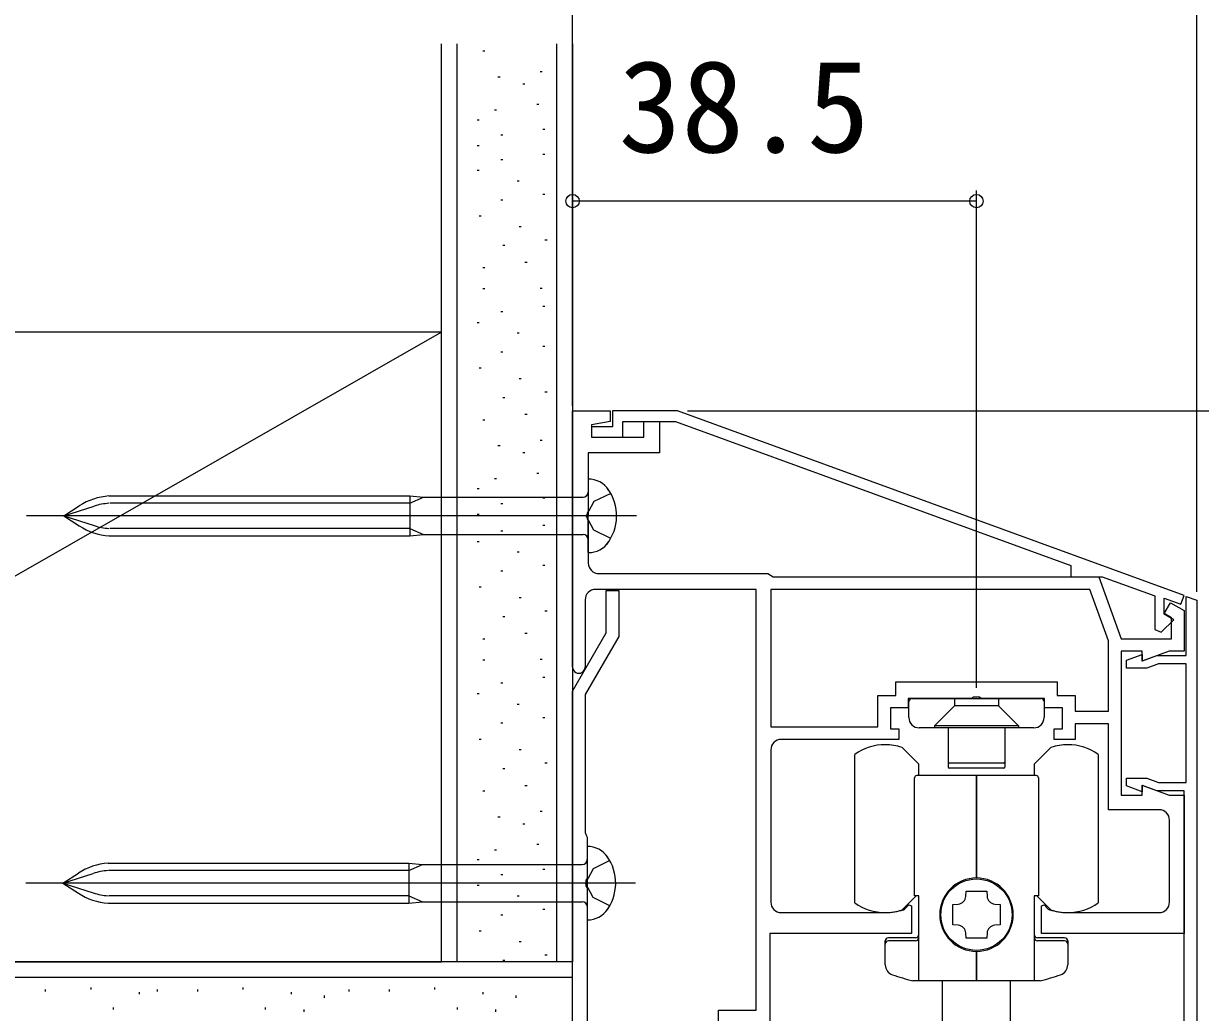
# Model space of a CAD drawing. Units: millimetres, scale not verified. Extents: x -525 to 525, y -783 to 779.
# Drawn here: x -391.8 to -279.7, y 415.7 to 510 of the extents above; entities that cross this region are included whole.
import ezdxf
from ezdxf.enums import TextEntityAlignment as Align

# ---------------------------------------------------------------- set-up
doc = ezdxf.new("R2010")
doc.units = ezdxf.units.MM
doc.header["$LTSCALE"] = 4
for name, color, linetype in [('0-2_YKK_11', 7, 'Continuous'), ('0-4_YKK_13', 4, 'Continuous'), ('0-6_YKK_D', 6, 'Continuous'), ('0-8_YSS_K', 3, 'Continuous')]:
    doc.layers.add(name, color=color, linetype=linetype)
doc.styles.add('ＭＳ ゴシック', font='')
doc.styles.get('ＭＳ ゴシック').set_extended_font_data('MS Gothic')

msp = doc.modelspace()

# ---------------------------------------------------------------- linework, layer by layer
at = {"layer": '0-2_YKK_11'}
for p, q in [((-338.304, 455.036), (-338.304, 448.636)), ((-320.604, 440.736), (-320.604, 426.236)), ((-282.604, 426.236), (-282.604, 434.036)), ((-319.604, 425.236), (-309.654, 425.236)), ((-292.354, 425.236), (-283.604, 425.236))]:
    msp.add_line(p, q, dxfattribs=at)
for points in [[(-339.504, 448.636), (-339.504, 473.036), (-335.904, 473.036), (-335.904, 472.036), (-337.704, 471.718), (-337.704, 470.536), (-332.704, 470.536), (-332.704, 472.036), (-331.204, 472.036), (-331.204, 469.036), (-338.004, 469.036), (-338.004, 463.494), (-338.124, 463.311), (-338.124, 462.761), (-338.004, 462.577), (-338.004, 458.536)], [(-337.004, 457.536), (-320.904, 457.536), (-320.644, 457.386), (-320.384, 457.236), (-289.351, 457.236), (-287.204, 451.336), (-282.404, 451.336), (-282.404, 453.316), (-283.114, 453.726), (-282.514, 454.765), (-281.204, 454.009), (-281.204, 450.136), (-282.633, 450.136), (-285.204, 449.2), (-285.204, 450.136), (-287.204, 450.136), (-287.204, 436.436), (-285.204, 436.436), (-285.204, 437.371), (-282.633, 436.436), (-281.204, 436.436), (-281.204, 423.236), (-294.804, 423.236), (-294.804, 425.869), (-294.557, 425.972), (-294.159, 425.574), (-294.039, 425.5)], [(-322.004, 415.936), (-322.004, 456.036), (-337.304, 456.036)], [(-283.604, 435.036), (-288.404, 435.036), (-288.404, 443.236), (-291.604, 443.236), (-291.604, 441.736), (-293.604, 441.736), (-293.604, 442.736), (-292.804, 442.736), (-292.804, 444.736), (-294.504, 444.736), (-294.504, 445.636), (-300.546, 445.636), (-300.729, 445.756), (-301.279, 445.756), (-301.462, 445.636), (-307.504, 445.636), (-307.504, 444.736), (-309.204, 444.736), (-309.204, 442.736), (-308.404, 442.736), (-308.404, 441.736), (-319.604, 441.736)], [(-307.969, 425.5), (-307.849, 425.574), (-307.451, 425.972), (-307.204, 425.869), (-307.204, 423.236), (-320.704, 423.236), (-320.704, 408.036), (-322.004, 408.036), (-322.004, 414.736), (-323.204, 414.736), (-324.804, 411.236), (-325.604, 411.236), (-325.604, 415.936), (-322.004, 415.936)]]:
    msp.add_lwpolyline(points, dxfattribs=at)
for points in [[(-281.219, 455.462), (-329.504, 473.036), (-335.704, 473.036), (-335.704, 471.536), (-337.704, 471.536), (-337.704, 470.536), (-334.704, 470.536), (-334.704, 472.036), (-329.68, 472.036), (-292.004, 458.323), (-292.004, 457.236), (-289.018, 457.236), (-284.004, 455.411), (-284.004, 452.202), (-283.387, 451.946), (-282.19, 453.143), (-283.104, 453.671), (-283.104, 455.19), (-281.527, 454.616)], [(-339.504, 408.036), (-339.504, 446.336), (-336.304, 451.878), (-336.304, 455.936), (-335.104, 455.936), (-335.104, 451.557), (-338.304, 446.014), (-338.304, 432.86), (-338.192, 432.624), (-338.104, 432.411), (-338.104, 428.494), (-338.224, 428.311), (-338.224, 427.761), (-338.104, 427.577), (-338.104, 409.236), (-323.204, 409.236), (-323.204, 414.736), (-322.004, 414.736), (-322.004, 408.036)], [(-290.192, 456.036), (-320.604, 456.036), (-320.604, 442.936), (-310.404, 442.936), (-310.404, 445.936), (-308.704, 445.936), (-308.704, 447.236), (-293.304, 447.236), (-293.304, 445.936), (-291.604, 445.936), (-291.604, 444.436), (-288.404, 444.436), (-288.404, 451.124)], [(-280.004, 455), (-280.004, 408.036), (-281.204, 408.036), (-281.204, 436.836), (-283.804, 436.836), (-285.204, 437.345), (-285.204, 436.75), (-286.704, 437.296), (-286.704, 438.036), (-284.762, 438.036), (-283.663, 437.636), (-281.004, 437.636), (-281.004, 448.936), (-283.663, 448.936), (-284.762, 448.536), (-286.704, 448.536), (-286.704, 449.275), (-285.204, 449.821), (-285.204, 449.226), (-283.804, 449.736), (-281.004, 449.736), (-281.004, 455.364)]]:
    msp.add_lwpolyline(points, close=True, dxfattribs=at)
for centre, radius, start, end in [((-337.004, 458.536), 1, 180.00001, 269.99999), ((-337.304, 455.036), 1, 90.00001, 179.99999), ((-338.904, 448.636), 0.6, 179.99999, 0.00001), ((-319.604, 440.736), 1, 90.00001, 179.99999), ((-283.604, 434.036), 1, 0.00001, 89.99999), ((-319.604, 426.236), 1, 180.00001, 269.99999), ((-309.654, 430.736), 5.5, 270, 287.83761), ((-292.354, 430.736), 5.5, 252.16239, 270), ((-283.604, 426.236), 1, 270.00001, 359.99999)]:
    msp.add_arc(centre, radius, start, end, dxfattribs=at)
at = {"layer": '0-4_YKK_13'}
for p, q in [((-338.015, 466.536), (-338.015, 463.036)), ((-337.985, 466.536), (-338.005, 466.536)), ((-383.692, 464.936), (-355.005, 464.936)), ((-355.005, 464.936), (-355.005, 461.136)), ((-355.005, 464.936), (-353.706, 464.805)), ((-355.005, 464.241), (-353.706, 464.805)), ((-353.706, 464.805), (-338.505, 464.805)), ((-388.005, 463.036), (-386.522, 463.992)), ((-388.005, 463.036), (-385.097, 463.966)), ((-355.005, 464.241), (-383.614, 464.241)), ((-333.402, 463.036), (-391.539, 463.036)), ((-388.005, 463.036), (-386.522, 462.079)), ((-388.005, 463.036), (-385.097, 462.106)), ((-337.465, 461.669), (-338.192, 463.036)), ((-338.004, 459.536), (-338.004, 463.036)), ((-383.692, 461.136), (-355.005, 461.136)), ((-355.005, 461.831), (-383.614, 461.831)), ((-355.005, 461.831), (-353.706, 461.266)), ((-355.005, 461.136), (-353.706, 461.266)), ((-353.706, 461.266), (-338.494, 461.266)), ((-335.866, 460.889), (-337.465, 461.669)), ((-337.985, 459.536), (-338.005, 459.536)), ((-307.154, 445.636), (-294.854, 445.636)), ((-303.104, 445.636), (-303.104, 444.936)), ((-298.904, 445.636), (-298.904, 444.936)), ((-307.454, 443.836), (-307.454, 445.336)), ((-305.004, 443.036), (-303.104, 444.936)), ((-294.554, 445.336), (-294.554, 443.836)), ((-295.554, 442.836), (-306.454, 442.836)), ((-305.004, 443.036), (-305.004, 442.836)), ((-297.004, 443.036), (-305.004, 443.036)), ((-303.704, 442.836), (-303.704, 439.586)), ((-298.304, 442.836), (-298.304, 439.586)), ((-297.004, 443.036), (-297.004, 442.836)), ((-312.602, 426.161), (-312.602, 440.307)), ((-289.402, 440.307), (-289.402, 426.161)), ((-303.704, 439.586), (-303.704, 439.086)), ((-298.404, 439.486), (-303.604, 439.486)), ((-298.404, 438.986), (-303.604, 438.986)), ((-298.304, 439.586), (-298.304, 439.086)), ((-306.902, 426.834), (-306.902, 438.084)), ((-295.102, 438.084), (-295.102, 426.834)), ((-338.104, 431.536), (-338.104, 428.036)), ((-338.074, 431.536), (-338.094, 431.536)), ((-383.781, 429.936), (-355.094, 429.936)), ((-355.094, 429.936), (-355.094, 426.136)), ((-355.094, 429.936), (-353.795, 429.805)), ((-355.094, 429.241), (-353.795, 429.805)), ((-353.795, 429.805), (-338.594, 429.805)), ((-388.094, 428.036), (-386.611, 428.992)), ((-388.094, 428.036), (-385.185, 428.966)), ((-355.094, 429.241), (-383.703, 429.241)), ((-333.491, 428.036), (-391.627, 428.036)), ((-388.094, 428.036), (-386.611, 427.079)), ((-388.094, 428.036), (-385.185, 427.106)), ((-337.554, 426.669), (-338.281, 428.036)), ((-338.093, 424.536), (-338.093, 428.036)), ((-355.094, 426.831), (-383.703, 426.831)), ((-355.094, 426.831), (-353.795, 426.266)), ((-335.955, 425.889), (-337.554, 426.669)), ((-308.102, 425.497), (-306.765, 426.834)), ((-306.502, 426.834), (-306.902, 426.834)), ((-306.502, 418.734), (-306.502, 426.834)), ((-302.01, 426.78), (-301.972, 427.284)), ((-301.972, 427.284), (-300.032, 427.284)), ((-300.032, 427.284), (-299.994, 426.78)), ((-295.502, 426.834), (-295.502, 418.734)), ((-295.102, 426.834), (-295.502, 426.834)), ((-295.239, 426.834), (-293.902, 425.497)), ((-383.781, 426.136), (-355.094, 426.136)), ((-355.094, 426.136), (-353.795, 426.266)), ((-353.795, 426.266), (-338.583, 426.266)), ((-303.252, 426.004), (-302.747, 426.042)), ((-303.252, 424.064), (-303.252, 426.004)), ((-299.256, 426.042), (-298.752, 426.004)), ((-298.752, 426.004), (-298.752, 424.064)), ((-338.074, 424.536), (-338.094, 424.536)), ((-302.747, 424.026), (-303.252, 424.064)), ((-298.752, 424.064), (-299.256, 424.026)), ((-301.972, 422.784), (-302.01, 423.289)), ((-299.994, 423.289), (-300.032, 422.784)), ((-309.702, 420.253), (-309.702, 422.534)), ((-306.802, 422.834), (-309.402, 422.834)), ((-306.802, 422.534), (-309.402, 422.534)), ((-300.032, 422.784), (-301.972, 422.784)), ((-292.602, 422.834), (-295.202, 422.834)), ((-292.602, 422.534), (-295.202, 422.534)), ((-292.302, 422.534), (-292.302, 420.253)), ((-301.002, 418.734), (-301.002, 421.534)), ((-301.002, 421.534), (-301.002, 418.734)), ((-301.002, 418.734), (-307.079, 418.734)), ((-304.252, 412.9), (-304.252, 418.734)), ((-294.924, 418.734), (-301.002, 418.734)), ((-297.752, 412.9), (-297.752, 418.734))]:
    msp.add_line(p, q, dxfattribs=at)
for points in [[(-335.866, 465.182), (-337.465, 464.402), (-338.192, 463.036)], [(-297.004, 443.036), (-298.904, 444.936), (-303.104, 444.936)], [(-306.502, 438.284), (-306.502, 439.371), (-308.102, 440.971)], [(-293.902, 440.971), (-295.502, 439.371), (-295.502, 438.284)], [(-301.002, 428.534), (-301.002, 438.284), (-306.702, 438.284)], [(-295.302, 438.284), (-301.002, 438.284), (-301.002, 428.534)], [(-335.955, 430.182), (-337.554, 429.402), (-338.281, 428.036)]]:
    msp.add_lwpolyline(points, dxfattribs=at)
msp.add_circle((-301.002, 425.034), 3.4, dxfattribs=at)
for centre, radius, start, end in [((-337.985, 464.236), 2.3, 33.40329, 90.74736), ((-339.705, 463.036), 4.4, 321.93215, 36.03907), ((-383.27, 458.951), 6, 94.03879, 122.82633), ((-338.515, 465.305), 0.5, 270, 0), ((-383.27, 458.251), 6, 94.03879, 107.72997), ((-383.27, 467.121), 6, 237.17367, 265.96121), ((-383.27, 467.821), 6, 252.27003, 265.96121), ((-338.504, 460.766), 0.5, 0, 90), ((-337.985, 461.836), 2.3, 269.53808, 326.59671), ((-307.154, 445.336), 0.3, 90, 180), ((-294.854, 445.336), 0.3, 0, 90), ((-306.454, 443.836), 1, 180, 270), ((-295.554, 443.836), 1, 270, 0), ((-309.702, 436.234), 5, 90, 125.45054), ((-309.702, 436.234), 5, 71.33708, 90), ((-292.302, 436.234), 5, 90, 108.66292), ((-292.302, 436.234), 5, 54.54946, 90), ((-303.604, 439.586), 0.1, 180, 270), ((-303.604, 439.086), 0.1, 180, 270), ((-298.404, 439.586), 0.1, 270, 360), ((-298.404, 439.086), 0.1, 270, 0), ((-306.702, 438.084), 0.2, 90, 180), ((-295.302, 438.084), 0.2, 0, 90), ((-338.074, 429.236), 2.3, 33.40329, 90.74736), ((-383.358, 423.951), 6, 94.03879, 122.82633), ((-338.604, 430.305), 0.5, 270, 0), ((-339.794, 428.036), 4.4, 321.93215, 36.03907), ((-383.358, 423.251), 6, 94.03879, 107.72997), ((-301.002, 425.034), 3.5, 90, 270), ((-301.002, 425.034), 3.5, 270, 90), ((-383.358, 432.121), 6, 237.17367, 265.96121), ((-383.358, 432.821), 6, 252.27003, 265.96121), ((-302.808, 426.84), 0.8, 274.33284, 355.66716), ((-299.196, 426.84), 0.8, 184.33284, 265.66716), ((-338.593, 425.766), 0.5, 0, 90), ((-338.074, 426.836), 2.3, 269.53808, 326.59671), ((-309.702, 430.234), 5, 234.54946, 270), ((-309.702, 430.234), 5, 270, 288.66292), ((-292.302, 430.234), 5, 251.33708, 270), ((-292.302, 430.234), 5, 270, 305.45054), ((-306.802, 423.134), 0.3, 270, 0), ((-302.808, 423.228), 0.8, 4.33284, 85.66716), ((-299.196, 423.228), 0.8, 94.33284, 175.66716), ((-295.202, 423.134), 0.3, 180, 270), ((-309.402, 422.534), 0.3, 90, 180), ((-309.402, 422.234), 0.3, 90, 180), ((-306.802, 422.834), 0.3, 270, 0), ((-295.202, 422.834), 0.3, 180, 270), ((-292.602, 422.534), 0.3, 0, 90), ((-292.602, 422.234), 0.3, 0, 90), ((-308.702, 420.253), 1, 180, 251.28667), ((-293.302, 420.253), 1, 288.71333, 0), ((-301.002, 442.984), 25, 251.28667, 255.93013), ((-301.002, 442.984), 25, 284.06987, 288.71333)]:
    msp.add_arc(centre, radius, start, end, dxfattribs=at)
at = {"layer": '0-6_YKK_D'}
for p, q in [((-339.504, 473.536), (-339.504, 514.036)), ((-280.004, 455.79), (-280.004, 514.036)), ((-339.504, 473.536), (-339.504, 494.036)), ((-301.004, 446.636), (-301.004, 494.036)), ((-301.004, 493.036), (-339.504, 493.036)), ((-328.557, 473.036), (-179.004, 473.036)), ((-328.557, 473.036), (-239.004, 473.036))]:
    msp.add_line(p, q, dxfattribs=at)
for centre in [(-339.504, 493.036), (-301.004, 493.036)]:
    msp.add_circle(centre, 0.637, dxfattribs=at)
at = {"layer": '0-8_YSS_K'}
for p, q in [((-350.504, 420.536), (-350.504, 508.036)), ((-347.869, 507.311), (-348.069, 507.311)), ((-341.004, 420.536), (-341.004, 508.036)), ((-346.411, 504.844), (-346.611, 504.844)), ((-342.387, 505.367), (-342.587, 505.367)), ((-344.056, 504.171), (-344.256, 504.171)), ((-346.748, 501.704), (-346.948, 501.704)), ((-342.723, 502.227), (-342.923, 502.227)), ((-348.398, 500.76), (-348.598, 500.76)), ((-346.155, 499.333), (-346.355, 499.333)), ((-342.131, 499.855), (-342.331, 499.855)), ((-348.398, 498.313), (-348.598, 498.313)), ((-346.155, 496.962), (-346.355, 496.962)), ((-342.131, 497.485), (-342.331, 497.485)), ((-348.398, 495.943), (-348.598, 495.943)), ((-344.585, 494.934), (-344.785, 494.934)), ((-342.131, 493.662), (-342.331, 493.662)), ((-346.155, 493.139), (-346.355, 493.139)), ((-348.205, 491.599), (-348.405, 491.599)), ((-344.393, 490.59), (-344.593, 490.59)), ((-341.938, 489.319), (-342.138, 489.319)), ((-345.963, 488.796), (-346.163, 488.796)), ((-343.845, 487.188), (-344.045, 487.188)), ((-347.869, 486.665), (-348.069, 486.665)), ((-347.869, 484.666), (-348.069, 484.666)), ((-342.387, 484.721), (-342.587, 484.721)), ((-346.155, 482.468), (-346.355, 482.468)), ((-342.131, 482.991), (-342.331, 482.991)), ((-348.398, 481.449), (-348.598, 481.449)), ((-352.004, 480.536), (-457.004, 420.536)), ((-344.585, 480.44), (-344.785, 480.44)), ((-342.131, 479.168), (-342.331, 479.168)), ((-346.155, 478.646), (-346.355, 478.646)), ((-348.205, 477.106), (-348.405, 477.106)), ((-344.393, 476.097), (-344.593, 476.097)), ((-341.938, 474.825), (-342.138, 474.825)), ((-345.963, 474.302), (-346.163, 474.302)), ((-343.845, 472.694), (-344.045, 472.694)), ((-347.869, 472.172), (-348.069, 472.172)), ((-342.387, 470.227), (-342.587, 470.227)), ((-346.411, 469.704), (-346.611, 469.704)), ((-344.056, 469.032), (-344.256, 469.032)), ((-342.723, 467.087), (-342.923, 467.087)), ((-348.398, 465.62), (-348.598, 465.62)), ((-346.748, 466.564), (-346.948, 466.564)), ((-342.131, 464.716), (-342.331, 464.716)), ((-346.155, 464.193), (-346.355, 464.193)), ((-348.398, 463.174), (-348.598, 463.174)), ((-346.155, 461.593), (-346.355, 461.593)), ((-342.131, 462.116), (-342.331, 462.116)), ((-348.398, 460.574), (-348.598, 460.574)), ((-344.585, 459.565), (-344.785, 459.565)), ((-346.155, 457.771), (-346.355, 457.771)), ((-342.131, 458.293), (-342.331, 458.293)), ((-348.205, 456.231), (-348.405, 456.231)), ((-344.393, 455.221), (-344.593, 455.221)), ((-345.963, 453.427), (-346.163, 453.427)), ((-341.938, 453.95), (-342.138, 453.95)), ((-347.869, 451.297), (-348.069, 451.297)), ((-343.845, 451.819), (-344.045, 451.819)), ((-347.869, 449.297), (-348.069, 449.297)), ((-342.387, 449.352), (-342.587, 449.352)), ((-342.131, 447.622), (-342.331, 447.622)), ((-346.155, 447.1), (-346.355, 447.1)), ((-348.398, 446.08), (-348.598, 446.08)), ((-344.585, 445.071), (-344.785, 445.071)), ((-346.155, 443.277), (-346.355, 443.277)), ((-342.131, 443.799), (-342.331, 443.799)), ((-348.205, 441.737), (-348.405, 441.737)), ((-344.393, 440.728), (-344.593, 440.728)), ((-345.963, 438.934), (-346.163, 438.934)), ((-341.938, 439.456), (-342.138, 439.456)), ((-347.869, 436.803), (-348.069, 436.803)), ((-343.845, 437.325), (-344.045, 437.325)), ((-346.411, 434.336), (-346.611, 434.336)), ((-342.387, 434.858), (-342.587, 434.858)), ((-344.056, 433.663), (-344.256, 433.663)), ((-346.748, 431.196), (-346.948, 431.196)), ((-342.723, 431.718), (-342.923, 431.718)), ((-348.398, 430.251), (-348.598, 430.251)), ((-346.155, 428.824), (-346.355, 428.824)), ((-342.131, 429.347), (-342.331, 429.347)), ((-348.398, 427.805), (-348.598, 427.805)), ((-344.585, 426.796), (-344.785, 426.796)), ((-342.131, 425.524), (-342.331, 425.524)), ((-346.155, 425.001), (-346.355, 425.001)), ((-348.205, 423.462), (-348.405, 423.462)), ((-344.393, 422.452), (-344.593, 422.452)), ((-341.938, 421.181), (-342.138, 421.181)), ((-345.963, 420.658), (-346.163, 420.658)), ((-339.504, 419.036), (-469.504, 419.036)), ((-389.761, 417.909), (-389.761, 417.709)), ((-385.418, 418.101), (-385.418, 417.901)), ((-380.82, 417.653), (-380.82, 417.453)), ((-379.091, 417.909), (-379.091, 417.709)), ((-375.268, 417.909), (-375.268, 417.709)), ((-370.924, 418.101), (-370.924, 417.901)), ((-366.327, 417.653), (-366.327, 417.453)), ((-363.187, 417.316), (-363.187, 417.116)), ((-360.815, 417.909), (-360.815, 417.709)), ((-356.992, 417.909), (-356.992, 417.709)), ((-352.649, 418.101), (-352.649, 417.901)), ((-348.051, 417.653), (-348.051, 417.453)), ((-344.911, 417.316), (-344.911, 417.116)), ((-383.287, 416.195), (-383.287, 415.995)), ((-368.794, 416.195), (-368.794, 415.995)), ((-350.518, 416.195), (-350.518, 415.995)), ((-365.131, 415.984), (-365.131, 415.784)), ((-346.856, 415.984), (-346.856, 415.784))]:
    msp.add_line(p, q, dxfattribs=at)
msp.add_lwpolyline([(-339.504, 508.036), (-339.504, 420.536), (-352.004, 420.536), (-352.004, 508.036)], dxfattribs=at)
for points in [[(-457.004, 420.536), (-352.004, 420.536), (-352.004, 480.536), (-457.004, 480.536)], [(-339.504, 408.036), (-339.504, 420.536), (-469.504, 420.536), (-469.504, 408.036)]]:
    msp.add_lwpolyline(points, close=True, dxfattribs=at)

# ---------------------------------------------------------------- texts
at = {"layer": '0-6_YKK_D', "style": 'ＭＳ ゴシック'}
msp.add_text('38.5', height=8.798, dxfattribs=at).set_placement((-335.118, 495.036), align=Align.BOTTOM_LEFT)

doc.saveas('drawing.dxf')
